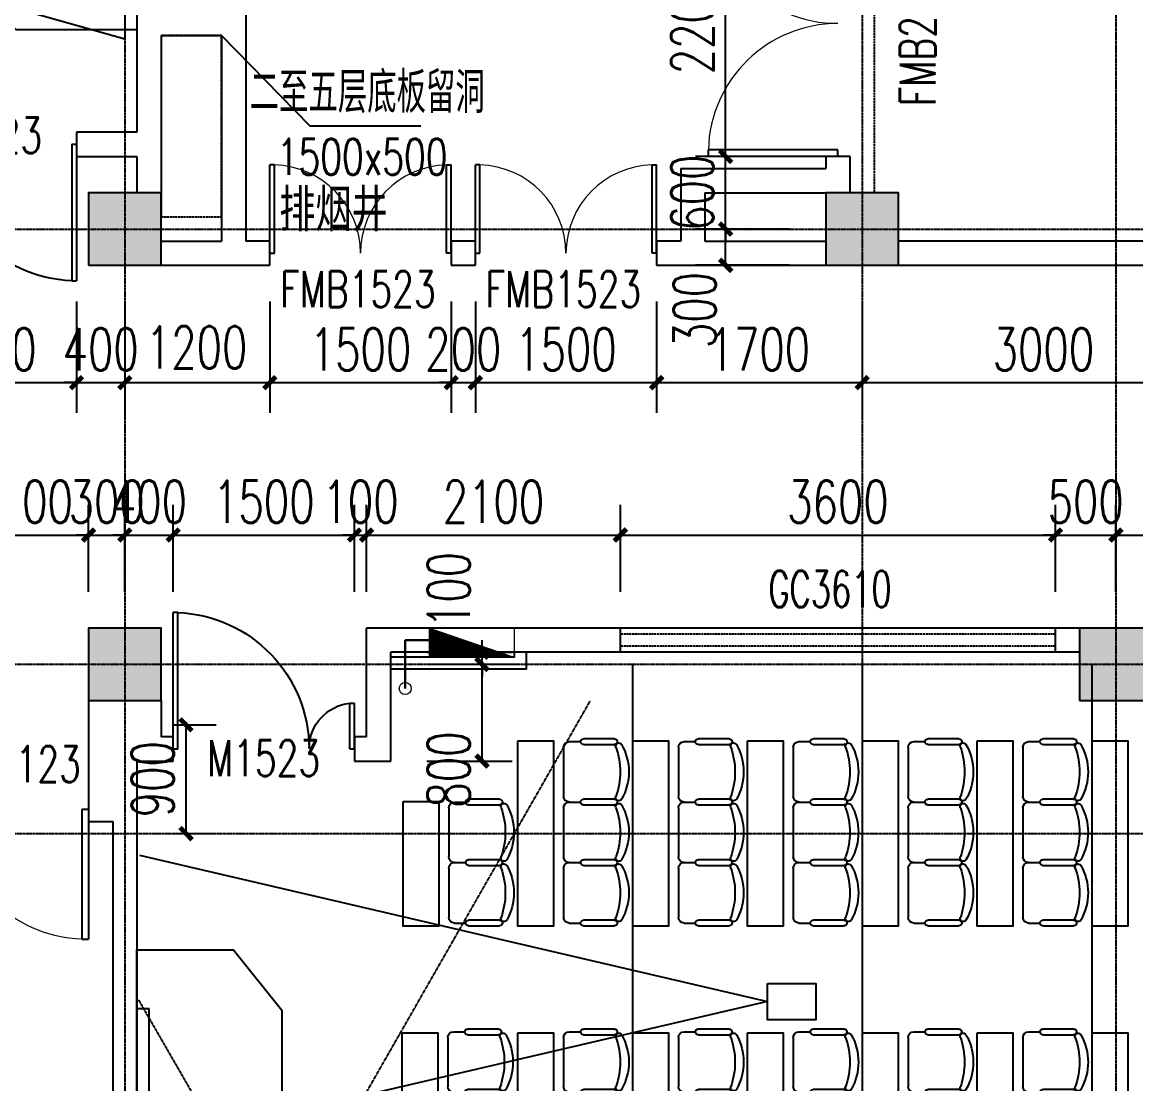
# Model space of a CAD drawing. Header units: millimetres. Extents: x 0 to 118900, y 0 to 84100.
# Drawn here: x 69249 to 78461, y 14521 to 23300 of the extents above; entities that cross this region are included whole.
import ezdxf

# ---------------------------------------------------------------- set-up
doc = ezdxf.new("R2010")
doc.units = ezdxf.units.MM
doc.linetypes.add('DASH', pattern=[0.35, 0.25, -0.1])
doc.linetypes.add('DOTE', pattern=[2.42, 2, -0.2, 0.02, -0.2])
for name, color, linetype in [('COLUMN', 2, 'Continuous'), ('DIM_SYMB', 3, 'Continuous'), ('DOOR', 4, 'Continuous'), ('DOOR_FIRE_TEXT', 7, 'Continuous'), ('DOTE', 1, 'DOTE'), ('EVTR', 6, 'Continuous'), ('FUR', 36, 'Continuous'), ('PUB_DIM', 3, 'Continuous'), ('PUB_HATCH', 8, 'Continuous'), ('PUB_TEXT', 7, 'Continuous'), ('SEE', 5, 'Continuous'), ('STAIR', 201, 'Continuous'), ('WALL', 2, 'Continuous'), ('WINDOW', 4, 'Continuous'), ('WINDOW_TEXT', 7, 'Continuous')]:
    doc.layers.add(name, color=color, linetype=linetype)
for name, color, linetype, lineweight in [('S-XIAO', 30, 'Continuous', 15), ('S-XP', 1, 'Continuous', 30), ('S-XP-lg', 30, 'Continuous', 15)]:
    doc.layers.add(name, color=color, linetype=linetype, lineweight=lineweight)
doc.styles.add('_TCH_DIM', font='SIMPLEX', dxfattribs={"bigfont": 'GBCBIG'})
doc.styles.add('_TCH_WINDOW', font='SIMPLEX', dxfattribs={"height": 3.5, "bigfont": 'GBCBIG'})
doc.styles.add('DIM_FONT', font='SIMPLEX', dxfattribs={"width": 0.7, "bigfont": 'GBCBIG'})
doc.styles.add('仿宋单线', font='tjromans.shx', dxfattribs={"width": 0.65, "bigfont": 'tjhztxt.shx'})
doc.dimstyles.new('_TCH_ARCH&&100', dxfattribs={"dimtxt": 350, "dimasz": 100, "dimexe": 250, "dimexo": 300, "dimgap": 100, "dimtad": 1, "dimdec": 0, "dimzin": 0, "dimdsep": 46, "dimtxsty": 'DIM_FONT', "dimblk": 'ARCHTICK', "dimcen": 0.09, "dimclrt": 7, "dimazin": 2, "dimtfac": 1, "dimtdec": 0, "dimtix": 1, "dimtmove": 2, "dimatfit": 3, "dimldrblk": 'ARCHTICK', "dimfxl": 1, "dimtolj": 1, "dimtzin": 0, "dimarcsym": 0})

# ---------------------------------------------------------------- blocks, each defined once
blk = doc.blocks.new('WD-HIGH')
at = {"layer": 'WINDOW'}
for p, q in [((1050563.6, 1525426), (1050563.6, 1525626)), ((1054163.6, 1525426), (1054163.6, 1525626))]:
    blk.add_line(p, q, dxfattribs=at)
at = {"layer": 'WINDOW', "linetype": 'DASH', "extrusion": (0, 0, -1)}
for p, q in [((1054163.6, 1525576), (1050563.6, 1525576)), ((1054163.6, 1525476), (1050563.6, 1525476))]:
    blk.add_line(p, q, dxfattribs=at)
at = {"layer": 'WINDOW_TEXT', "style": '仿宋单线', "width": 0.65}
blk.add_text('GC3610', height=300, dxfattribs=at).set_placement((1051788.4, 1525798.7))
blk = doc.blocks.new('AXIS-NET-07')
at = {"layer": 'DOTE'}
for p, q in [((777144, 1612362.8), (777144, 1540152.8)), ((783244, 1612362.8), (783244, 1540152.8)), ((785344, 1612362.8), (785344, 1540152.8)), ((716444, 1555852.8), (796044, 1555852.8)), ((716444, 1552252.8), (796044, 1552252.8)), ((752544, 1550853), (796044, 1550853))]:
    blk.add_line(p, q, dxfattribs=at)
blk = doc.blocks.new('XHS')
at = {"layer": 'S-XIAO', "linetype": 'Continuous'}
h = blk.add_hatch(dxfattribs=at)
h.set_pattern_fill('ANSI31', color=256, scale=10, style=0)
h.set_pattern_definition([(45.00000133, (30729.9762, 392116.5537), (-0.883883497, 0.883883456), [])])
h.paths.add_polyline_path([(-900, -160), (-200, -160), (-200, -400)])
blk.add_lwpolyline([(-900, -160), (-200, -160), (-200, -400), (-900, -400)], close=True, dxfattribs=at)
at = {"layer": 'S-XP'}
for p, q in [((0, 100), (0, -300)), ((0, -300), (-200, -300))]:
    blk.add_line(p, q, dxfattribs=at)
at = {"layer": 'S-XP-lg'}
blk.add_circle((0, 100), 50, dxfattribs=at)
blk = doc.blocks.new('A$C2A1F14C1')
for p, q in [((0, -169.6), (0, 169.6)), ((39, 208.6), (117, 208.6)), ((136.5, 228.1), (351.1, 228.1)), ((351.1, 189.1), (136.5, 189.1)), ((39, -208.6), (117, -208.6)), ((136.5, -189.1), (351.1, -189.1)), ((351.1, -228.1), (136.5, -228.1))]:
    blk.add_line(p, q)
for centre, radius, start, end in [((39, 169.6), 39, 90, 180), ((136.5, 208.6), 19.5, 90, 270), ((351.1, 208.6), 19.5, 270, 90), ((381.2, 177.5), 21.9, 31.89079, 201.23931), ((-116.1, 0), 506.2, 340.42457, 19.57543), ((68.4, 0), 381.6, 330.29121, 29.70879), ((39, -169.6), 39, 180, 270), ((136.5, -208.6), 19.5, 90, 270), ((351.1, -208.6), 19.5, 270, 90), ((381.2, -177.5), 21.9, 158.76069, 328.10921)]:
    blk.add_arc(centre, radius, start, end)
blk = doc.blocks.new('120 SEATS')
at = {"layer": 'FUR'}
for points in [[(993849.1, 1574289.2), (993849.1, 1572763.2), (994149.1, 1572763.2), (994149.1, 1574289.2), (993849.1, 1574289.2)], [(994799.1, 1574289.2), (994799.1, 1572763.2), (995099.1, 1572763.2), (995099.1, 1574289.2), (994799.1, 1574289.2)], [(995749.1, 1574289.2), (995749.1, 1572763.2), (996049.1, 1572763.2), (996049.1, 1574289.2), (995749.1, 1574289.2)], [(996699.1, 1574289.2), (996699.1, 1572763.2), (996999.1, 1572763.2), (996999.1, 1574289.2), (996699.1, 1574289.2)], [(997649.1, 1574289.2), (997649.1, 1572763.2), (997949.1, 1572763.2), (997949.1, 1574289.2), (997649.1, 1574289.2)], [(998599.1, 1574289.2), (998599.1, 1572763.2), (998899.1, 1572763.2), (998899.1, 1574289.2), (998599.1, 1574289.2)], [(992899.1, 1573789.2), (992899.1, 1572763.2), (993199.1, 1572763.2), (993199.1, 1573789.2), (992899.1, 1573789.2)], [(992890.8, 1571876.2), (992890.8, 1568362.8), (993190.8, 1568362.8), (993190.8, 1571876.2), (992890.8, 1571876.2)], [(993849.1, 1571876.2), (993849.1, 1568362.8), (994149.1, 1568362.8), (994149.1, 1571876.2), (993849.1, 1571876.2)], [(994799.1, 1571876.2), (994799.1, 1568362.8), (995099.1, 1568362.8), (995099.1, 1571876.2), (994799.1, 1571876.2)], [(995749.1, 1571876.2), (995749.1, 1568362.8), (996049.1, 1568362.8), (996049.1, 1571876.2), (995749.1, 1571876.2)], [(996699.1, 1571876.2), (996699.1, 1568362.8), (996999.1, 1568362.8), (996999.1, 1571876.2), (996699.1, 1571876.2)], [(997649.1, 1571876.2), (997649.1, 1568362.8), (997949.1, 1568362.8), (997949.1, 1571876.2), (997649.1, 1571876.2)], [(998599.1, 1571876.2), (998599.1, 1568362.8), (998899.1, 1568362.8), (998899.1, 1571876.2), (998599.1, 1571876.2)]]:
    blk.add_lwpolyline(points, dxfattribs=at)
for points in [[(991499.1, 1567687.4), (990699.1, 1567687.4), (990699.1, 1572564.5), (991499.1, 1572564.5), (991899.1, 1572064.5), (991899.1, 1568187.4)], [(990799.1, 1572076.1), (990699.1, 1572076.1), (990699.1, 1568076.1), (990799.1, 1568076.1)]]:
    blk.add_lwpolyline(points, close=True, dxfattribs=at)
at = {"layer": 'SEE', "linetype": 'DASH'}
for p, q in [((990721.2, 1568103.8), (994451.7, 1574626)), ((990713, 1572148.6), (994478.8, 1565626))]:
    blk.add_line(p, q, dxfattribs=at)
at = {"layer": 'SEE'}
for points in [[(994799.1, 1574926), (994799.1, 1565626)], [(996699.1, 1574926), (996699.1, 1565626)], [(998599.1, 1574926), (998599.1, 1565626)], [(990719.1, 1573346.3), (995916, 1572136.8), (990719.1, 1570927.2)]]:
    blk.add_lwpolyline(points, dxfattribs=at)
blk.add_lwpolyline([(995916, 1572286.8), (996316, 1572286.8), (996316, 1571986.8), (995916, 1571986.8)], close=True, dxfattribs=at)
at = {"layer": 'FUR', "extrusion": (0, 0, -1), "xscale": 1.198432564735413, "yscale": 1.198432564735413, "zscale": -1.198432564735413, "rotation": 180}
for p in [(-994229.4, 1574036.6), (-995179.4, 1574036.6), (-996129.4, 1574036.6), (-997079.4, 1574036.6), (-998029.4, 1574036.6), (-993279.4, 1573536.6), (-994229.4, 1573536.6), (-995179.4, 1573536.6), (-996129.4, 1573536.6), (-997079.4, 1573536.6), (-998029.4, 1573536.6), (-993279.4, 1573036.6), (-994229.4, 1573036.6), (-995179.4, 1573036.6), (-996129.4, 1573036.6), (-997079.4, 1573036.6), (-998029.4, 1573036.6), (-993271.1, 1571636.2), (-994229.4, 1571636.2), (-995179.4, 1571636.2), (-996129.4, 1571636.2), (-997079.4, 1571636.2), (-998029.4, 1571636.2)]:
    blk.add_blockref('A$C2A1F14C1', p, dxfattribs=at)
blk = doc.blocks.new('80 SEATS')
at = {"layer": 'FUR'}
blk.add_lwpolyline([(1077465.3, 1662794.2), (1078465.3, 1662794.2), (1078465.3, 1657917), (1077465.3, 1657917), (1076965.3, 1658417), (1076965.3, 1662294.2)], close=True, dxfattribs=at)
at = {"layer": 'SEE'}
blk.add_lwpolyline([(1074765.3, 1658855.6), (1074765.3, 1658705.6), (1074365.3, 1658705.6), (1074365.3, 1659005.6), (1074765.3, 1659005.6), (1074765.3, 1658855.6), (1078365.3, 1659870.9), (1078365.3, 1657840.3)], close=True, dxfattribs=at)
blk = doc.blocks.new('$DorLib2D$00000002')
for p, q in [((-0.5, 0), (-0.5, 0.4875)), ((-0.475, 0.4875), (-0.5, 0.4875)), ((-0.475, 0), (-0.475, 0.4875)), ((0.475, 0), (0.475, 0.4875)), ((0.475, 0.4875), (0.5, 0.4875)), ((0.5, 0), (0.5, 0.4875)), ((-0.5, 0), (-0.475, 0)), ((0.5, 0), (0.475, 0))]:
    blk.add_line(p, q)
at = {"lineweight": 13}
for centre, start, end in [((-0.4875, 0), 0, 88.5307), ((0.4875, 0), 91.4693, 180)]:
    blk.add_arc(centre, 0.4875, start, end, dxfattribs=at)
blk = doc.blocks.new('_FZH')
blk.add_lwpolyline([(-0.5, -0.5), (0.5, -0.5), (0.5, 0.5), (-0.5, 0.5)], close=True)
at = {"layer": 'PUB_HATCH'}
blk.add_solid([(-0.5, -0.5), (0.5, -0.5), (-0.5, 0.5), (0.5, 0.5)], dxfattribs=at)
blk = doc.blocks.new('$DorLib2D$00000225')
at = {"color": 0}
for p, q in [((0.475, -0.0014), (0.475, 0.7521)), ((0.475, 0.7521), (0.5, 0.7521)), ((0.5, -0.0014), (0.5, 0.7521)), ((-0.5, 0), (-0.5, 0.252)), ((-0.475, 0.252), (-0.5, 0.252)), ((-0.475, 0), (-0.475, 0.252)), ((-0.475, 0), (-0.5, 0)), ((0.475, -0.0014), (0.5, -0.0014))]:
    blk.add_line(p, q, dxfattribs=at)
for centre, radius, start, end in [((0.5046, -0.0019), 0.7546, 92.24927, 179.72377), ((-0.5008, 0.0026), 0.2508, 359.78987, 84.09744)]:
    blk.add_arc(centre, radius, start, end, dxfattribs=at)
blk = doc.blocks.new('$DorLib2D$00000001')
for p, q in [((0.45, 0.975), (0.5, 0.975)), ((0.45, 0), (0.45, 0.975)), ((0.5, 0), (0.5, 0.975)), ((0.5, 0), (0.45, 0))]:
    blk.add_line(p, q)
at = {"lineweight": 13}
blk.add_arc((0.475, 0), 0.975, 91.46928, 180, dxfattribs=at)
blk = doc.blocks.new('_ArchTick')
at = {"color": 0, "linetype": 'ByBlock', "const_width": 0.4}
blk.add_lwpolyline([(-0.5, -0.5), (0.5, 0.5)], dxfattribs=at)
blk = doc.blocks.new('*D98')
at = {"layer": 'Defpoints', "color": 0, "transparency": 16777216}
for p in [(70197.6, 17489.9), (70603.7, 17489.9), (70197.6, 16590.1)]:
    blk.add_point(p, dxfattribs=at)
at = {"layer": 'PUB_DIM', "color": 0, "lineweight": -2, "transparency": 16777216}
for p, q in [((70497.6, 17489.9), (70853.7, 17489.9)), ((70603.7, 16590.1), (70603.7, 17489.9)), ((70497.6, 16590.1), (70853.7, 16590.1))]:
    blk.add_line(p, q, dxfattribs=at)
at = {"layer": 'PUB_DIM', "color": 0, "lineweight": -2, "transparency": 16777216, "xscale": 100, "yscale": 100, "zscale": 100}
for p, rotation in [((70603.7, 17489.9), 90), ((70603.7, 16590.1), 270)]:
    blk.add_blockref('_ArchTick', p, dxfattribs=dict(at, rotation=rotation))
at = {"layer": 'PUB_DIM', "color": 7, "transparency": 16777216, "insert": (70328.7, 17040), "char_height": 350, "attachment_point": 5, "rotation": 90, "style": 'DIM_FONT'}
blk.add_mtext('\\A1;900', dxfattribs=at)
blk = doc.blocks.new('*D99')
at = {"layer": 'Defpoints', "color": 0, "transparency": 16777216}
for p in [(72297.6, 17989.9), (73053, 17989.9), (72297.6, 17189.9)]:
    blk.add_point(p, dxfattribs=at)
at = {"layer": 'PUB_DIM', "color": 0, "lineweight": -2, "transparency": 16777216}
for p, q in [((72597.6, 17989.9), (73303, 17989.9)), ((73053, 17189.9), (73053, 17989.9)), ((72597.6, 17189.9), (73303, 17189.9))]:
    blk.add_line(p, q, dxfattribs=at)
at = {"layer": 'PUB_DIM', "color": 0, "lineweight": -2, "transparency": 16777216, "xscale": 100, "yscale": 100, "zscale": 100}
for p, rotation in [((73053, 17989.9), 90), ((73053, 17189.9), 270)]:
    blk.add_blockref('_ArchTick', p, dxfattribs=dict(at, rotation=rotation))
at = {"layer": 'PUB_DIM', "color": 7, "transparency": 16777216, "insert": (72778, 17119.9), "char_height": 350, "attachment_point": 5, "rotation": 90, "style": 'DIM_FONT'}
blk.add_mtext('\\A1;800', dxfattribs=at)
blk = doc.blocks.new('*D100')
at = {"layer": 'Defpoints', "color": 0, "transparency": 16777216}
for p in [(72297.6, 18089.9), (73053, 18089.9), (72297.6, 17989.9)]:
    blk.add_point(p, dxfattribs=at)
at = {"layer": 'PUB_DIM', "color": 0, "lineweight": -2, "transparency": 16777216}
for p, q in [((73053, 18089.9), (73053, 18189.9)), ((72597.6, 18089.9), (73303, 18089.9)), ((73053, 17989.9), (73053, 18089.9)), ((72597.6, 17989.9), (73303, 17989.9)), ((73053, 17989.9), (73053, 17889.9))]:
    blk.add_line(p, q, dxfattribs=at)
at = {"layer": 'PUB_DIM', "color": 0, "lineweight": -2, "transparency": 16777216, "xscale": 100, "yscale": 100, "zscale": 100}
for p, rotation in [((73053, 18089.9), 270), ((73053, 17989.9), 90)]:
    blk.add_blockref('_ArchTick', p, dxfattribs=dict(at, rotation=rotation))
at = {"layer": 'PUB_DIM', "color": 7, "transparency": 16777216, "insert": (72778, 18604.3), "char_height": 350, "attachment_point": 5, "rotation": 90, "style": 'DIM_FONT'}
blk.add_mtext('\\A1;100', dxfattribs=at)
blk = doc.blocks.new('*D601')
at = {"layer": 'Defpoints', "color": 0, "transparency": 16777216}
for p in [(69797.6, 19059.2), (68697.6, 18289.9), (69797.6, 18289.9)]:
    blk.add_point(p, dxfattribs=at)
at = {"layer": 'PUB_DIM', "color": 0, "lineweight": -2, "transparency": 16777216}
for p, q in [((68697.6, 18589.9), (68697.6, 19309.2)), ((69797.6, 18589.9), (69797.6, 19309.2)), ((68697.6, 19059.2), (69797.6, 19059.2))]:
    blk.add_line(p, q, dxfattribs=at)
at = {"layer": 'PUB_DIM', "color": 0, "lineweight": -2, "transparency": 16777216, "xscale": 100, "yscale": 100, "zscale": 100, "rotation": 180}
blk.add_blockref('_ArchTick', (68697.6, 19059.2), dxfattribs=at)
at = {"layer": 'PUB_DIM', "color": 0, "lineweight": -2, "transparency": 16777216, "xscale": 100, "yscale": 100, "zscale": 100}
blk.add_blockref('_ArchTick', (69797.6, 19059.2), dxfattribs=at)
at = {"layer": 'PUB_DIM', "color": 7, "transparency": 16777216, "insert": (69247.6, 19334.2), "char_height": 350, "attachment_point": 5, "style": 'DIM_FONT'}
blk.add_mtext('\\A1;1100', dxfattribs=at)
blk = doc.blocks.new('*D602')
at = {"layer": 'Defpoints', "color": 0, "transparency": 16777216}
for p in [(70097.6, 19059.2), (69797.6, 18289.9), (70097.6, 18289.9)]:
    blk.add_point(p, dxfattribs=at)
at = {"layer": 'PUB_DIM', "color": 0, "lineweight": -2, "transparency": 16777216}
for p, q in [((69797.6, 18589.9), (69797.6, 19309.2)), ((70097.6, 18589.9), (70097.6, 19309.2)), ((69797.6, 19059.2), (69697.6, 19059.2)), ((69797.6, 19059.2), (70097.6, 19059.2)), ((70097.6, 19059.2), (70197.6, 19059.2))]:
    blk.add_line(p, q, dxfattribs=at)
at = {"layer": 'PUB_DIM', "color": 0, "lineweight": -2, "transparency": 16777216, "xscale": 100, "yscale": 100, "zscale": 100}
blk.add_blockref('_ArchTick', (69797.6, 19059.2), dxfattribs=at)
at = {"layer": 'PUB_DIM', "color": 0, "lineweight": -2, "transparency": 16777216, "xscale": 100, "yscale": 100, "zscale": 100, "rotation": 180}
blk.add_blockref('_ArchTick', (70097.6, 19059.2), dxfattribs=at)
at = {"layer": 'PUB_DIM', "color": 7, "transparency": 16777216, "insert": (69947.6, 19334.2), "char_height": 350, "attachment_point": 5, "style": 'DIM_FONT'}
blk.add_mtext('\\A1;300', dxfattribs=at)
blk = doc.blocks.new('*D603')
at = {"layer": 'Defpoints', "color": 0, "transparency": 16777216}
for p in [(70497.6, 19059.2), (70097.6, 18289.9), (70497.6, 18289.9)]:
    blk.add_point(p, dxfattribs=at)
at = {"layer": 'PUB_DIM', "color": 0, "lineweight": -2, "transparency": 16777216}
for p, q in [((70097.6, 18589.9), (70097.6, 19309.2)), ((70497.6, 18589.9), (70497.6, 19309.2)), ((70097.6, 19059.2), (69997.6, 19059.2)), ((70097.6, 19059.2), (70497.6, 19059.2)), ((70497.6, 19059.2), (70597.6, 19059.2))]:
    blk.add_line(p, q, dxfattribs=at)
at = {"layer": 'PUB_DIM', "color": 0, "lineweight": -2, "transparency": 16777216, "xscale": 100, "yscale": 100, "zscale": 100}
blk.add_blockref('_ArchTick', (70097.6, 19059.2), dxfattribs=at)
at = {"layer": 'PUB_DIM', "color": 0, "lineweight": -2, "transparency": 16777216, "xscale": 100, "yscale": 100, "zscale": 100, "rotation": 180}
blk.add_blockref('_ArchTick', (70497.6, 19059.2), dxfattribs=at)
at = {"layer": 'PUB_DIM', "color": 7, "transparency": 16777216, "insert": (70297.6, 19334.2), "char_height": 350, "attachment_point": 5, "style": 'DIM_FONT'}
blk.add_mtext('\\A1;400', dxfattribs=at)
blk = doc.blocks.new('*D604')
at = {"layer": 'Defpoints', "color": 0, "transparency": 16777216}
for p in [(71997.6, 19059.2), (70497.6, 18289.9), (71997.6, 18289.9)]:
    blk.add_point(p, dxfattribs=at)
at = {"layer": 'PUB_DIM', "color": 0, "lineweight": -2, "transparency": 16777216}
for p, q in [((70497.6, 18589.9), (70497.6, 19309.2)), ((71997.6, 18589.9), (71997.6, 19309.2)), ((70497.6, 19059.2), (71997.6, 19059.2))]:
    blk.add_line(p, q, dxfattribs=at)
at = {"layer": 'PUB_DIM', "color": 0, "lineweight": -2, "transparency": 16777216, "xscale": 100, "yscale": 100, "zscale": 100, "rotation": 180}
blk.add_blockref('_ArchTick', (70497.6, 19059.2), dxfattribs=at)
at = {"layer": 'PUB_DIM', "color": 0, "lineweight": -2, "transparency": 16777216, "xscale": 100, "yscale": 100, "zscale": 100}
blk.add_blockref('_ArchTick', (71997.6, 19059.2), dxfattribs=at)
at = {"layer": 'PUB_DIM', "color": 7, "transparency": 16777216, "insert": (71247.6, 19334.2), "char_height": 350, "attachment_point": 5, "style": 'DIM_FONT'}
blk.add_mtext('\\A1;1500', dxfattribs=at)
blk = doc.blocks.new('*D605')
at = {"layer": 'Defpoints', "color": 0, "transparency": 16777216}
for p in [(72097.6, 19059.2), (71997.6, 18289.9), (72097.6, 18289.9)]:
    blk.add_point(p, dxfattribs=at)
at = {"layer": 'PUB_DIM', "color": 0, "lineweight": -2, "transparency": 16777216}
for p, q in [((71997.6, 18589.9), (71997.6, 19309.2)), ((72097.6, 18589.9), (72097.6, 19309.2)), ((71997.6, 19059.2), (71897.6, 19059.2)), ((71997.6, 19059.2), (72097.6, 19059.2)), ((72097.6, 19059.2), (72197.6, 19059.2))]:
    blk.add_line(p, q, dxfattribs=at)
at = {"layer": 'PUB_DIM', "color": 0, "lineweight": -2, "transparency": 16777216, "xscale": 100, "yscale": 100, "zscale": 100}
blk.add_blockref('_ArchTick', (71997.6, 19059.2), dxfattribs=at)
at = {"layer": 'PUB_DIM', "color": 0, "lineweight": -2, "transparency": 16777216, "xscale": 100, "yscale": 100, "zscale": 100, "rotation": 180}
blk.add_blockref('_ArchTick', (72097.6, 19059.2), dxfattribs=at)
at = {"layer": 'PUB_DIM', "color": 7, "transparency": 16777216, "insert": (72047.6, 19334.2), "char_height": 350, "attachment_point": 5, "style": 'DIM_FONT'}
blk.add_mtext('\\A1;100', dxfattribs=at)
blk = doc.blocks.new('*D606')
at = {"layer": 'Defpoints', "color": 0, "transparency": 16777216}
for p in [(74197.6, 19059.2), (72097.6, 18289.9), (74197.6, 18289.9)]:
    blk.add_point(p, dxfattribs=at)
at = {"layer": 'PUB_DIM', "color": 0, "lineweight": -2, "transparency": 16777216}
for p, q in [((72097.6, 18589.9), (72097.6, 19309.2)), ((74197.6, 18589.9), (74197.6, 19309.2)), ((72097.6, 19059.2), (74197.6, 19059.2))]:
    blk.add_line(p, q, dxfattribs=at)
at = {"layer": 'PUB_DIM', "color": 0, "lineweight": -2, "transparency": 16777216, "xscale": 100, "yscale": 100, "zscale": 100, "rotation": 180}
blk.add_blockref('_ArchTick', (72097.6, 19059.2), dxfattribs=at)
at = {"layer": 'PUB_DIM', "color": 0, "lineweight": -2, "transparency": 16777216, "xscale": 100, "yscale": 100, "zscale": 100}
blk.add_blockref('_ArchTick', (74197.6, 19059.2), dxfattribs=at)
at = {"layer": 'PUB_DIM', "color": 7, "transparency": 16777216, "insert": (73147.6, 19334.2), "char_height": 350, "attachment_point": 5, "style": 'DIM_FONT'}
blk.add_mtext('\\A1;2100', dxfattribs=at)
blk = doc.blocks.new('*D607')
at = {"layer": 'Defpoints', "color": 0, "transparency": 16777216}
for p in [(77797.6, 19059.2), (74197.6, 18289.9), (77797.6, 18289.9)]:
    blk.add_point(p, dxfattribs=at)
at = {"layer": 'PUB_DIM', "color": 0, "lineweight": -2, "transparency": 16777216}
for p, q in [((74197.6, 18589.9), (74197.6, 19309.2)), ((77797.6, 18589.9), (77797.6, 19309.2)), ((74197.6, 19059.2), (77797.6, 19059.2))]:
    blk.add_line(p, q, dxfattribs=at)
at = {"layer": 'PUB_DIM', "color": 0, "lineweight": -2, "transparency": 16777216, "xscale": 100, "yscale": 100, "zscale": 100, "rotation": 180}
blk.add_blockref('_ArchTick', (74197.6, 19059.2), dxfattribs=at)
at = {"layer": 'PUB_DIM', "color": 0, "lineweight": -2, "transparency": 16777216, "xscale": 100, "yscale": 100, "zscale": 100}
blk.add_blockref('_ArchTick', (77797.6, 19059.2), dxfattribs=at)
at = {"layer": 'PUB_DIM', "color": 7, "transparency": 16777216, "insert": (75997.6, 19334.2), "char_height": 350, "attachment_point": 5, "style": 'DIM_FONT'}
blk.add_mtext('\\A1;3600', dxfattribs=at)
blk = doc.blocks.new('*D608')
at = {"layer": 'Defpoints', "color": 0, "transparency": 16777216}
for p in [(78297.6, 19059.2), (77797.6, 18289.9), (78297.6, 18289.9)]:
    blk.add_point(p, dxfattribs=at)
at = {"layer": 'PUB_DIM', "color": 0, "lineweight": -2, "transparency": 16777216}
for p, q in [((77797.6, 18589.9), (77797.6, 19309.2)), ((78297.6, 18589.9), (78297.6, 19309.2)), ((77797.6, 19059.2), (77697.6, 19059.2)), ((77797.6, 19059.2), (78297.6, 19059.2)), ((78297.6, 19059.2), (78397.6, 19059.2))]:
    blk.add_line(p, q, dxfattribs=at)
at = {"layer": 'PUB_DIM', "color": 0, "lineweight": -2, "transparency": 16777216, "xscale": 100, "yscale": 100, "zscale": 100}
blk.add_blockref('_ArchTick', (77797.6, 19059.2), dxfattribs=at)
at = {"layer": 'PUB_DIM', "color": 0, "lineweight": -2, "transparency": 16777216, "xscale": 100, "yscale": 100, "zscale": 100, "rotation": 180}
blk.add_blockref('_ArchTick', (78297.6, 19059.2), dxfattribs=at)
at = {"layer": 'PUB_DIM', "color": 7, "transparency": 16777216, "insert": (78047.6, 19334.2), "char_height": 350, "attachment_point": 5, "style": 'DIM_FONT'}
blk.add_mtext('\\A1;500', dxfattribs=at)
blk = doc.blocks.new('*D609')
at = {"layer": 'Defpoints', "color": 0, "transparency": 16777216}
for p in [(80397.6, 19059.2), (78297.6, 18289.9), (80397.6, 18289.9)]:
    blk.add_point(p, dxfattribs=at)
at = {"layer": 'PUB_DIM', "color": 0, "lineweight": -2, "transparency": 16777216}
for p, q in [((78297.6, 18589.9), (78297.6, 19309.2)), ((80397.6, 18589.9), (80397.6, 19309.2)), ((78297.6, 19059.2), (80397.6, 19059.2))]:
    blk.add_line(p, q, dxfattribs=at)
at = {"layer": 'PUB_DIM', "color": 0, "lineweight": -2, "transparency": 16777216, "xscale": 100, "yscale": 100, "zscale": 100, "rotation": 180}
blk.add_blockref('_ArchTick', (78297.6, 19059.2), dxfattribs=at)
at = {"layer": 'PUB_DIM', "color": 0, "lineweight": -2, "transparency": 16777216, "xscale": 100, "yscale": 100, "zscale": 100}
blk.add_blockref('_ArchTick', (80397.6, 19059.2), dxfattribs=at)
at = {"layer": 'PUB_DIM', "color": 7, "transparency": 16777216, "insert": (79347.6, 19334.2), "char_height": 350, "attachment_point": 5, "style": 'DIM_FONT'}
blk.add_mtext('\\A1;2100', dxfattribs=at)
blk = doc.blocks.new('*D769')
at = {"layer": 'Defpoints', "color": 0, "transparency": 16777216}
for p in [(68197.6, 21289.9), (69697.6, 21289.9), (69697.6, 20319.5)]:
    blk.add_point(p, dxfattribs=at)
at = {"layer": 'PUB_DIM', "color": 0, "lineweight": -2, "transparency": 16777216}
for p, q in [((68197.6, 20989.9), (68197.6, 20069.5)), ((69697.6, 20989.9), (69697.6, 20069.5)), ((68197.6, 20319.5), (69697.6, 20319.5))]:
    blk.add_line(p, q, dxfattribs=at)
at = {"layer": 'PUB_DIM', "color": 0, "lineweight": -2, "transparency": 16777216, "xscale": 100, "yscale": 100, "zscale": 100, "rotation": 180}
blk.add_blockref('_ArchTick', (68197.6, 20319.5), dxfattribs=at)
at = {"layer": 'PUB_DIM', "color": 0, "lineweight": -2, "transparency": 16777216, "xscale": 100, "yscale": 100, "zscale": 100}
blk.add_blockref('_ArchTick', (69697.6, 20319.5), dxfattribs=at)
at = {"layer": 'PUB_DIM', "color": 7, "transparency": 16777216, "insert": (68947.6, 20594.5), "char_height": 350, "attachment_point": 5, "style": 'DIM_FONT'}
blk.add_mtext('\\A1;1500', dxfattribs=at)
blk = doc.blocks.new('*D770')
at = {"layer": 'Defpoints', "color": 0, "transparency": 16777216}
for p in [(69697.6, 21289.9), (70097.6, 21289.9), (70097.6, 20319.5)]:
    blk.add_point(p, dxfattribs=at)
at = {"layer": 'PUB_DIM', "color": 0, "lineweight": -2, "transparency": 16777216}
for p, q in [((69697.6, 20989.9), (69697.6, 20069.5)), ((70097.6, 20989.9), (70097.6, 20069.5)), ((69697.6, 20319.5), (69597.6, 20319.5)), ((69697.6, 20319.5), (70097.6, 20319.5)), ((70097.6, 20319.5), (70197.6, 20319.5))]:
    blk.add_line(p, q, dxfattribs=at)
at = {"layer": 'PUB_DIM', "color": 0, "lineweight": -2, "transparency": 16777216, "xscale": 100, "yscale": 100, "zscale": 100}
blk.add_blockref('_ArchTick', (69697.6, 20319.5), dxfattribs=at)
at = {"layer": 'PUB_DIM', "color": 0, "lineweight": -2, "transparency": 16777216, "xscale": 100, "yscale": 100, "zscale": 100, "rotation": 180}
blk.add_blockref('_ArchTick', (70097.6, 20319.5), dxfattribs=at)
at = {"layer": 'PUB_DIM', "color": 7, "transparency": 16777216, "insert": (69897.6, 20594.5), "char_height": 350, "attachment_point": 5, "style": 'DIM_FONT'}
blk.add_mtext('\\A1;400', dxfattribs=at)
blk = doc.blocks.new('*D771')
at = {"layer": 'Defpoints', "color": 0, "transparency": 16777216}
for p in [(70097.6, 21289.9), (71297.6, 21289.9), (71297.6, 20319.5)]:
    blk.add_point(p, dxfattribs=at)
at = {"layer": 'PUB_DIM', "color": 0, "lineweight": -2, "transparency": 16777216}
for p, q in [((70097.6, 20989.9), (70097.6, 20069.5)), ((71297.6, 20989.9), (71297.6, 20069.5)), ((70097.6, 20319.5), (71297.6, 20319.5))]:
    blk.add_line(p, q, dxfattribs=at)
at = {"layer": 'PUB_DIM', "color": 0, "lineweight": -2, "transparency": 16777216, "xscale": 100, "yscale": 100, "zscale": 100, "rotation": 180}
blk.add_blockref('_ArchTick', (70097.6, 20319.5), dxfattribs=at)
at = {"layer": 'PUB_DIM', "color": 0, "lineweight": -2, "transparency": 16777216, "xscale": 100, "yscale": 100, "zscale": 100}
blk.add_blockref('_ArchTick', (71297.6, 20319.5), dxfattribs=at)
at = {"layer": 'PUB_DIM', "color": 7, "transparency": 16777216, "insert": (70691.3, 20610.3), "char_height": 350, "attachment_point": 5, "style": 'DIM_FONT'}
blk.add_mtext('\\A1;1200', dxfattribs=at)
blk = doc.blocks.new('*D772')
at = {"layer": 'Defpoints', "color": 0, "transparency": 16777216}
for p in [(71297.6, 21289.9), (72797.6, 21289.9), (72797.6, 20319.5)]:
    blk.add_point(p, dxfattribs=at)
at = {"layer": 'PUB_DIM', "color": 0, "lineweight": -2, "transparency": 16777216}
for p, q in [((71297.6, 20989.9), (71297.6, 20069.5)), ((72797.6, 20989.9), (72797.6, 20069.5)), ((71297.6, 20319.5), (72797.6, 20319.5))]:
    blk.add_line(p, q, dxfattribs=at)
at = {"layer": 'PUB_DIM', "color": 0, "lineweight": -2, "transparency": 16777216, "xscale": 100, "yscale": 100, "zscale": 100, "rotation": 180}
blk.add_blockref('_ArchTick', (71297.6, 20319.5), dxfattribs=at)
at = {"layer": 'PUB_DIM', "color": 0, "lineweight": -2, "transparency": 16777216, "xscale": 100, "yscale": 100, "zscale": 100}
blk.add_blockref('_ArchTick', (72797.6, 20319.5), dxfattribs=at)
at = {"layer": 'PUB_DIM', "color": 7, "transparency": 16777216, "insert": (72047.6, 20594.5), "char_height": 350, "attachment_point": 5, "style": 'DIM_FONT'}
blk.add_mtext('\\A1;1500', dxfattribs=at)
blk = doc.blocks.new('*D773')
at = {"layer": 'Defpoints', "color": 0, "transparency": 16777216}
for p in [(72797.6, 21289.9), (72997.6, 21289.9), (72997.6, 20319.5)]:
    blk.add_point(p, dxfattribs=at)
at = {"layer": 'PUB_DIM', "color": 0, "lineweight": -2, "transparency": 16777216}
for p, q in [((72797.6, 20989.9), (72797.6, 20069.5)), ((72997.6, 20989.9), (72997.6, 20069.5)), ((72797.6, 20319.5), (72697.6, 20319.5)), ((72797.6, 20319.5), (72997.6, 20319.5)), ((72997.6, 20319.5), (73097.6, 20319.5))]:
    blk.add_line(p, q, dxfattribs=at)
at = {"layer": 'PUB_DIM', "color": 0, "lineweight": -2, "transparency": 16777216, "xscale": 100, "yscale": 100, "zscale": 100}
blk.add_blockref('_ArchTick', (72797.6, 20319.5), dxfattribs=at)
at = {"layer": 'PUB_DIM', "color": 0, "lineweight": -2, "transparency": 16777216, "xscale": 100, "yscale": 100, "zscale": 100, "rotation": 180}
blk.add_blockref('_ArchTick', (72997.6, 20319.5), dxfattribs=at)
at = {"layer": 'PUB_DIM', "color": 7, "transparency": 16777216, "insert": (72897.6, 20594.5), "char_height": 350, "attachment_point": 5, "style": 'DIM_FONT'}
blk.add_mtext('\\A1;200', dxfattribs=at)
blk = doc.blocks.new('*D774')
at = {"layer": 'Defpoints', "color": 0, "transparency": 16777216}
for p in [(72997.6, 21289.9), (74497.6, 21289.9), (74497.6, 20319.5)]:
    blk.add_point(p, dxfattribs=at)
at = {"layer": 'PUB_DIM', "color": 0, "lineweight": -2, "transparency": 16777216}
for p, q in [((72997.6, 20989.9), (72997.6, 20069.5)), ((74497.6, 20989.9), (74497.6, 20069.5)), ((72997.6, 20319.5), (74497.6, 20319.5))]:
    blk.add_line(p, q, dxfattribs=at)
at = {"layer": 'PUB_DIM', "color": 0, "lineweight": -2, "transparency": 16777216, "xscale": 100, "yscale": 100, "zscale": 100, "rotation": 180}
blk.add_blockref('_ArchTick', (72997.6, 20319.5), dxfattribs=at)
at = {"layer": 'PUB_DIM', "color": 0, "lineweight": -2, "transparency": 16777216, "xscale": 100, "yscale": 100, "zscale": 100}
blk.add_blockref('_ArchTick', (74497.6, 20319.5), dxfattribs=at)
at = {"layer": 'PUB_DIM', "color": 7, "transparency": 16777216, "insert": (73747.6, 20594.5), "char_height": 350, "attachment_point": 5, "style": 'DIM_FONT'}
blk.add_mtext('\\A1;1500', dxfattribs=at)
blk = doc.blocks.new('*D775')
at = {"layer": 'Defpoints', "color": 0, "transparency": 16777216}
for p in [(74497.6, 21289.9), (76197.6, 21289.9), (76197.6, 20319.5)]:
    blk.add_point(p, dxfattribs=at)
at = {"layer": 'PUB_DIM', "color": 0, "lineweight": -2, "transparency": 16777216}
for p, q in [((74497.6, 20989.9), (74497.6, 20069.5)), ((76197.6, 20989.9), (76197.6, 20069.5)), ((74497.6, 20319.5), (76197.6, 20319.5))]:
    blk.add_line(p, q, dxfattribs=at)
at = {"layer": 'PUB_DIM', "color": 0, "lineweight": -2, "transparency": 16777216, "xscale": 100, "yscale": 100, "zscale": 100, "rotation": 180}
blk.add_blockref('_ArchTick', (74497.6, 20319.5), dxfattribs=at)
at = {"layer": 'PUB_DIM', "color": 0, "lineweight": -2, "transparency": 16777216, "xscale": 100, "yscale": 100, "zscale": 100}
blk.add_blockref('_ArchTick', (76197.6, 20319.5), dxfattribs=at)
at = {"layer": 'PUB_DIM', "color": 7, "transparency": 16777216, "insert": (75347.6, 20594.5), "char_height": 350, "attachment_point": 5, "style": 'DIM_FONT'}
blk.add_mtext('\\A1;1700', dxfattribs=at)
blk = doc.blocks.new('*D776')
at = {"layer": 'Defpoints', "color": 0, "transparency": 16777216}
for p in [(76197.6, 21289.9), (79197.6, 21289.9), (79197.6, 20319.5)]:
    blk.add_point(p, dxfattribs=at)
at = {"layer": 'PUB_DIM', "color": 0, "lineweight": -2, "transparency": 16777216}
for p, q in [((76197.6, 20989.9), (76197.6, 20069.5)), ((79197.6, 20989.9), (79197.6, 20069.5)), ((76197.6, 20319.5), (79197.6, 20319.5))]:
    blk.add_line(p, q, dxfattribs=at)
at = {"layer": 'PUB_DIM', "color": 0, "lineweight": -2, "transparency": 16777216, "xscale": 100, "yscale": 100, "zscale": 100, "rotation": 180}
blk.add_blockref('_ArchTick', (76197.6, 20319.5), dxfattribs=at)
at = {"layer": 'PUB_DIM', "color": 0, "lineweight": -2, "transparency": 16777216, "xscale": 100, "yscale": 100, "zscale": 100}
blk.add_blockref('_ArchTick', (79197.6, 20319.5), dxfattribs=at)
at = {"layer": 'PUB_DIM', "color": 7, "transparency": 16777216, "insert": (77697.6, 20594.5), "char_height": 350, "attachment_point": 5, "style": 'DIM_FONT'}
blk.add_mtext('\\A1;3000', dxfattribs=at)
blk = doc.blocks.new('*D779')
at = {"layer": 'Defpoints', "color": 0, "transparency": 16777216}
for p in [(75068.2, 21589.9), (75897.6, 21589.9), (75897.6, 21289.9)]:
    blk.add_point(p, dxfattribs=at)
at = {"layer": 'PUB_DIM', "color": 0, "lineweight": -2, "transparency": 16777216}
for p, q in [((75597.6, 21589.9), (74818.2, 21589.9)), ((75068.2, 21289.9), (75068.2, 21589.9)), ((75597.6, 21289.9), (74818.2, 21289.9))]:
    blk.add_line(p, q, dxfattribs=at)
at = {"layer": 'PUB_DIM', "color": 0, "lineweight": -2, "transparency": 16777216, "xscale": 100, "yscale": 100, "zscale": 100}
for p, rotation in [((75068.2, 21589.9), 90), ((75068.2, 21289.9), 270)]:
    blk.add_blockref('_ArchTick', p, dxfattribs=dict(at, rotation=rotation))
at = {"layer": 'PUB_DIM', "color": 7, "transparency": 16777216, "insert": (74811.5, 20919.9), "char_height": 350, "attachment_point": 5, "rotation": 90, "style": 'DIM_FONT'}
blk.add_mtext('\\A1;300', dxfattribs=at)
blk = doc.blocks.new('*D780')
at = {"layer": 'Defpoints', "color": 0, "transparency": 16777216}
for p in [(75068.2, 22189.9), (75897.6, 22189.9), (75897.6, 21589.9)]:
    blk.add_point(p, dxfattribs=at)
at = {"layer": 'PUB_DIM', "color": 0, "lineweight": -2, "transparency": 16777216}
for p, q in [((75068.2, 22189.9), (75068.2, 22289.9)), ((75597.6, 22189.9), (74818.2, 22189.9)), ((75068.2, 21589.9), (75068.2, 22189.9)), ((75597.6, 21589.9), (74818.2, 21589.9)), ((75068.2, 21589.9), (75068.2, 21489.9))]:
    blk.add_line(p, q, dxfattribs=at)
at = {"layer": 'PUB_DIM', "color": 0, "lineweight": -2, "transparency": 16777216, "xscale": 100, "yscale": 100, "zscale": 100}
for p, rotation in [((75068.2, 22189.9), 270), ((75068.2, 21589.9), 90)]:
    blk.add_blockref('_ArchTick', p, dxfattribs=dict(at, rotation=rotation))
at = {"layer": 'PUB_DIM', "color": 7, "transparency": 16777216, "insert": (74793.2, 21889.9), "char_height": 350, "attachment_point": 5, "rotation": 90, "style": 'DIM_FONT'}
blk.add_mtext('\\A1;600', dxfattribs=at)
blk = doc.blocks.new('*D781')
at = {"layer": 'Defpoints', "color": 0, "transparency": 16777216}
for p in [(75068.2, 24389.9), (75897.6, 24389.9), (75897.6, 22189.9)]:
    blk.add_point(p, dxfattribs=at)
at = {"layer": 'PUB_DIM', "color": 0, "lineweight": -2, "transparency": 16777216}
for p, q in [((75597.6, 24389.9), (74818.2, 24389.9)), ((75068.2, 22189.9), (75068.2, 24389.9)), ((75597.6, 22189.9), (74818.2, 22189.9))]:
    blk.add_line(p, q, dxfattribs=at)
at = {"layer": 'PUB_DIM', "color": 0, "lineweight": -2, "transparency": 16777216, "xscale": 100, "yscale": 100, "zscale": 100}
for p, rotation in [((75068.2, 24389.9), 90), ((75068.2, 22189.9), 270)]:
    blk.add_blockref('_ArchTick', p, dxfattribs=dict(at, rotation=rotation))
at = {"layer": 'PUB_DIM', "color": 7, "transparency": 16777216, "insert": (74793.2, 23289.9), "char_height": 350, "attachment_point": 5, "rotation": 90, "style": 'DIM_FONT'}
blk.add_mtext('\\A1;2200', dxfattribs=at)

msp = doc.modelspace()

# ---------------------------------------------------------------- linework, layer by layer
at = {"layer": 'DIM_SYMB'}
msp.add_lwpolyline([(72547.6, 22441.1), (71631.6, 22441.1), (70897.6, 23189.9)], dxfattribs=at)
at = {"layer": 'EVTR', "linetype": 'DASH'}
msp.add_lwpolyline([(70897.6, 23189.9), (70397.6, 23189.9), (70397.6, 21689.9), (70897.6, 21689.9)], close=True, dxfattribs=at)
at = {"layer": 'STAIR', "linetype": 'DASH'}
msp.add_lwpolyline([(76297.6, 25389.9), (76297.6, 21889.9)], dxfattribs=at)
at = {"layer": 'WALL'}
for p, q in [((70197.6, 23809.9), (70197.6, 23289.9)), ((71097.6, 23809.9), (71097.6, 23289.9)), ((70197.6, 23289.9), (70197.6, 22389.9)), ((71097.6, 23289.9), (71097.6, 21489.9)), ((70397.6, 23189.9), (70897.6, 23189.9)), ((70397.6, 23189.9), (70397.6, 22289.9)), ((70897.6, 23189.9), (70897.6, 21489.9)), ((70197.6, 22389.9), (69697.6, 22389.9)), ((69697.6, 22389.9), (69697.6, 22189.9)), ((70397.6, 22289.9), (70397.6, 21889.9)), ((69697.6, 22189.9), (70197.6, 22189.9)), ((70197.6, 22189.9), (70197.6, 21889.9)), ((76097.6, 22189.9), (75897.6, 22189.9)), ((75897.6, 22189.9), (75897.6, 22089.9)), ((76097.6, 21889.9), (76097.6, 22189.9)), ((74697.6, 22089.9), (75897.6, 22089.9)), ((74697.6, 22089.9), (74697.6, 21489.9)), ((74897.6, 21889.9), (75897.6, 21889.9)), ((74897.6, 21889.9), (74897.6, 21489.9)), ((70397.6, 21489.9), (70897.6, 21489.9)), ((71297.6, 21489.9), (71097.6, 21489.9)), ((71297.6, 21289.9), (71297.6, 21489.9)), ((72997.6, 21489.9), (72797.6, 21489.9)), ((72797.6, 21489.9), (72797.6, 21289.9)), ((72997.6, 21289.9), (72997.6, 21489.9)), ((74697.6, 21489.9), (74497.6, 21489.9)), ((74497.6, 21489.9), (74497.6, 21289.9)), ((74897.6, 21489.9), (75897.6, 21489.9)), ((79197.6, 21489.9), (76497.6, 21489.9)), ((70397.6, 21289.9), (70797.6, 21289.9)), ((70797.6, 21289.9), (71297.6, 21289.9)), ((72797.6, 21289.9), (72997.6, 21289.9)), ((74497.6, 21289.9), (74997.6, 21289.9)), ((74997.6, 21289.9), (75897.6, 21289.9)), ((76497.6, 21289.9), (79197.6, 21289.9)), ((72097.6, 17389.9), (72097.6, 18289.9)), ((77997.6, 18289.9), (72097.6, 18289.9)), ((72297.6, 17189.9), (72297.6, 18089.9)), ((77997.6, 18089.9), (72297.6, 18089.9)), ((69797.6, 17689.9), (69797.6, 17289.9)), ((70397.6, 17689.9), (70397.6, 17389.9)), ((70497.6, 17389.9), (70397.6, 17389.9)), ((70497.6, 17189.9), (70497.6, 17389.9)), ((72097.6, 17389.9), (71997.6, 17389.9)), ((71997.6, 17389.9), (71997.6, 17189.9)), ((69797.6, 17289.9), (69797.6, 16890.1)), ((70197.6, 17189.9), (70497.6, 17189.9)), ((70197.6, 17189.9), (70197.6, 16590.1)), ((71997.6, 17189.9), (72297.6, 17189.9)), ((69797.6, 16890.1), (69797.6, 16690.1)), ((69797.6, 16690.1), (69997.6, 16690.1)), ((69997.6, 16690.1), (69997.6, 8689.9)), ((70197.6, 16590.1), (70197.6, 8689.9))]:
    msp.add_line(p, q, dxfattribs=at)
for points in [[(73317.6, 18089.9), (73317.6, 18049.9), (72297.6, 18049.9)], [(73417.6, 18089.9), (73417.6, 17949.9), (72297.6, 17949.9)]]:
    msp.add_lwpolyline(points, dxfattribs=at)

# ---------------------------------------------------------------- block references
at = {"layer": 'COLUMN', "xscale": 600, "yscale": 600, "zscale": 600}
for p in [(70097.6, 21589.9), (70097.6, 17989.9), (78297.6, 17989.9)]:
    msp.add_blockref('_FZH', p, dxfattribs=at)
at = {"layer": 'COLUMN', "xscale": 600, "yscale": 600, "zscale": 600, "rotation": 90}
msp.add_blockref('_FZH', (76197.6, 21589.9), dxfattribs=at)
at = {"layer": 'DOOR'}
ref = msp.add_blockref('$DorLib2D$00000002', (75997.6, 23289.9), dxfattribs=dict(at, xscale=-2200, yscale=-2200, zscale=200, rotation=270))
ref.add_attrib('A', 'FMB2223', (76806.1, 22604.9), dxfattribs={"layer": 'DOOR_FIRE_TEXT', "ltscale": 20, "height": 297.5, "rotation": 90, "style": '_TCH_WINDOW', "width": 0.705882})
ref = msp.add_blockref('$DorLib2D$00000225', (68947.6, 22289.9), dxfattribs=dict(at, xscale=-1500, yscale=1500, zscale=-1500, rotation=180))
ref.add_attrib('A', 'M1523', (68477.6, 22216.1), dxfattribs={"layer": 'WINDOW_TEXT', "ltscale": 20, "height": 297.5, "style": '_TCH_WINDOW', "width": 0.705882})
ref = msp.add_blockref('$DorLib2D$00000002', (72047.6, 21389.9), dxfattribs=dict(at, xscale=1500, yscale=1500, zscale=200))
ref.add_attrib('A', 'FMB1523', (71382.6, 20944.4), dxfattribs={"layer": 'DOOR_FIRE_TEXT', "ltscale": 20, "height": 297.5, "style": '_TCH_WINDOW', "width": 0.705882})
ref = msp.add_blockref('$DorLib2D$00000002', (73747.6, 21389.9), dxfattribs=dict(at, xscale=1500, yscale=1500, zscale=200))
ref.add_attrib('A', 'FMB1523', (73082.6, 20944.4), dxfattribs={"layer": 'DOOR_FIRE_TEXT', "ltscale": 20, "height": 297.5, "style": '_TCH_WINDOW', "width": 0.705882})
ref = msp.add_blockref('$DorLib2D$00000225', (71247.6, 17289.9), dxfattribs=dict(at, xscale=-1500, yscale=1500, zscale=-1500))
ref.add_attrib('A', 'M1523', (70777.6, 17066.1), dxfattribs={"layer": 'WINDOW_TEXT', "ltscale": 20, "height": 297.5, "style": '_TCH_WINDOW', "width": 0.705882})
ref = msp.add_blockref('$DorLib2D$00000001', (69247.6, 16790.1), dxfattribs=dict(at, xscale=-1100, yscale=1100, zscale=-1100, rotation=180))
ref.add_attrib('A', 'M1123', (68797.6, 17016.3), dxfattribs={"layer": 'WINDOW_TEXT', "ltscale": 20, "height": 297.5, "style": '_TCH_WINDOW', "width": 0.705882})
at = {"layer": 'DOTE'}
msp.add_blockref('AXIS-NET-07', (-707046.5, -1534262.9), dxfattribs=at)
at = {"layer": 'S-XIAO', "rotation": 180}
msp.add_blockref('XHS', (72417.6, 17889.9), dxfattribs=at)
at = {"layer": 'SEE'}
for name, p in [('80 SEATS', (-1008267.7, -1634679.6)), ('120 SEATS', (-920501.5, -1556936.1))]:
    msp.add_blockref(name, p, dxfattribs=at)
at = {"layer": 'WINDOW'}
msp.add_blockref('WD-HIGH', (-976366, -1507336.1), dxfattribs=at)

# ---------------------------------------------------------------- texts
at = {"layer": 'PUB_TEXT', "style": '_TCH_DIM'}
msp.add_text('二至五层底板留洞', height=337.59, rotation=0, dxfattribs=at).set_placement((71130.8, 22550.6))
at = {"layer": 'PUB_TEXT', "style": '_TCH_DIM', "width": 0.705882}
msp.add_text('1500x500', height=297.5, rotation=0, dxfattribs=at).set_placement((71354.6, 22038.6))
at = {"layer": 'PUB_TEXT', "style": '仿宋单线', "width": 0.9}
msp.add_text('排烟井', height=350, dxfattribs=at).set_placement((71375.2, 21571.8))

# ---------------------------------------------------------------- dimensions: what is measured, and where the dimension line sits
at = {"layer": 'PUB_DIM'}
for p1, p2, distance, picture, middle in [((75897.6, 22189.9), (75897.6, 24389.9), 829.3, '*D781', (74793.2, 23289.9)), ((75897.6, 21589.9), (75897.6, 22189.9), 829.3, '*D780', (74793.2, 21889.9)), ((68197.6, 21289.9), (69697.6, 21289.9), -970.4, '*D769', (68947.6, 20594.5)), ((69697.6, 21289.9), (70097.6, 21289.9), -970.4, '*D770', (69897.6, 20594.5)), ((71297.6, 21289.9), (72797.6, 21289.9), -970.4, '*D772', (72047.6, 20594.5)), ((72797.6, 21289.9), (72997.6, 21289.9), -970.4, '*D773', (72897.6, 20594.5)), ((72997.6, 21289.9), (74497.6, 21289.9), -970.4, '*D774', (73747.6, 20594.5)), ((74497.6, 21289.9), (76197.6, 21289.9), -970.4, '*D775', (75347.6, 20594.5)), ((76197.6, 21289.9), (79197.6, 21289.9), -970.4, '*D776', (77697.6, 20594.5)), ((68697.6, 18289.9), (69797.6, 18289.9), 769.3, '*D601', (69247.6, 19334.2)), ((69797.6, 18289.9), (70097.6, 18289.9), 769.3, '*D602', (69947.6, 19334.2)), ((70097.6, 18289.9), (70497.6, 18289.9), 769.3, '*D603', (70297.6, 19334.2)), ((70497.6, 18289.9), (71997.6, 18289.9), 769.3, '*D604', (71247.6, 19334.2)), ((71997.6, 18289.9), (72097.6, 18289.9), 769.3, '*D605', (72047.6, 19334.2)), ((72097.6, 18289.9), (74197.6, 18289.9), 769.3, '*D606', (73147.6, 19334.2)), ((74197.6, 18289.9), (77797.6, 18289.9), 769.3, '*D607', (75997.6, 19334.2)), ((77797.6, 18289.9), (78297.6, 18289.9), 769.3, '*D608', (78047.6, 19334.2)), ((78297.6, 18289.9), (80397.6, 18289.9), 769.3, '*D609', (79347.6, 19334.2)), ((70197.6, 16590.1), (70197.6, 17489.9), -406.2, '*D98', (70328.7, 17040))]:
    dim = msp.add_aligned_dim(p1=p1, p2=p2, distance=distance, dimstyle='_TCH_ARCH&&100', dxfattribs=at)
    dim.commit()
    dim.dimension.update_dxf_attribs({"geometry": picture, "text_midpoint": middle})
for base, p1, p2, angle, picture, middle in [((75068.2, 21589.9), (75897.6, 21289.9), (75897.6, 21589.9), 90, '*D779', (74811.5, 20919.9)), ((71297.6, 20319.5), (70097.6, 21289.9), (71297.6, 21289.9), 0, '*D771', (70691.3, 20610.3)), ((73053, 18089.9), (72297.6, 17989.9), (72297.6, 18089.9), 90, '*D100', (72778, 18604.3)), ((73053, 17989.9), (72297.6, 17189.9), (72297.6, 17989.9), 90, '*D99', (72778, 17119.9))]:
    dim = msp.add_linear_dim(base=base, p1=p1, p2=p2, angle=angle, dimstyle='_TCH_ARCH&&100', dxfattribs=at)
    dim.commit()
    dim.dimension.update_dxf_attribs({"geometry": picture, "text_midpoint": middle, "dimtype": 161})

doc.saveas('drawing.dxf')
